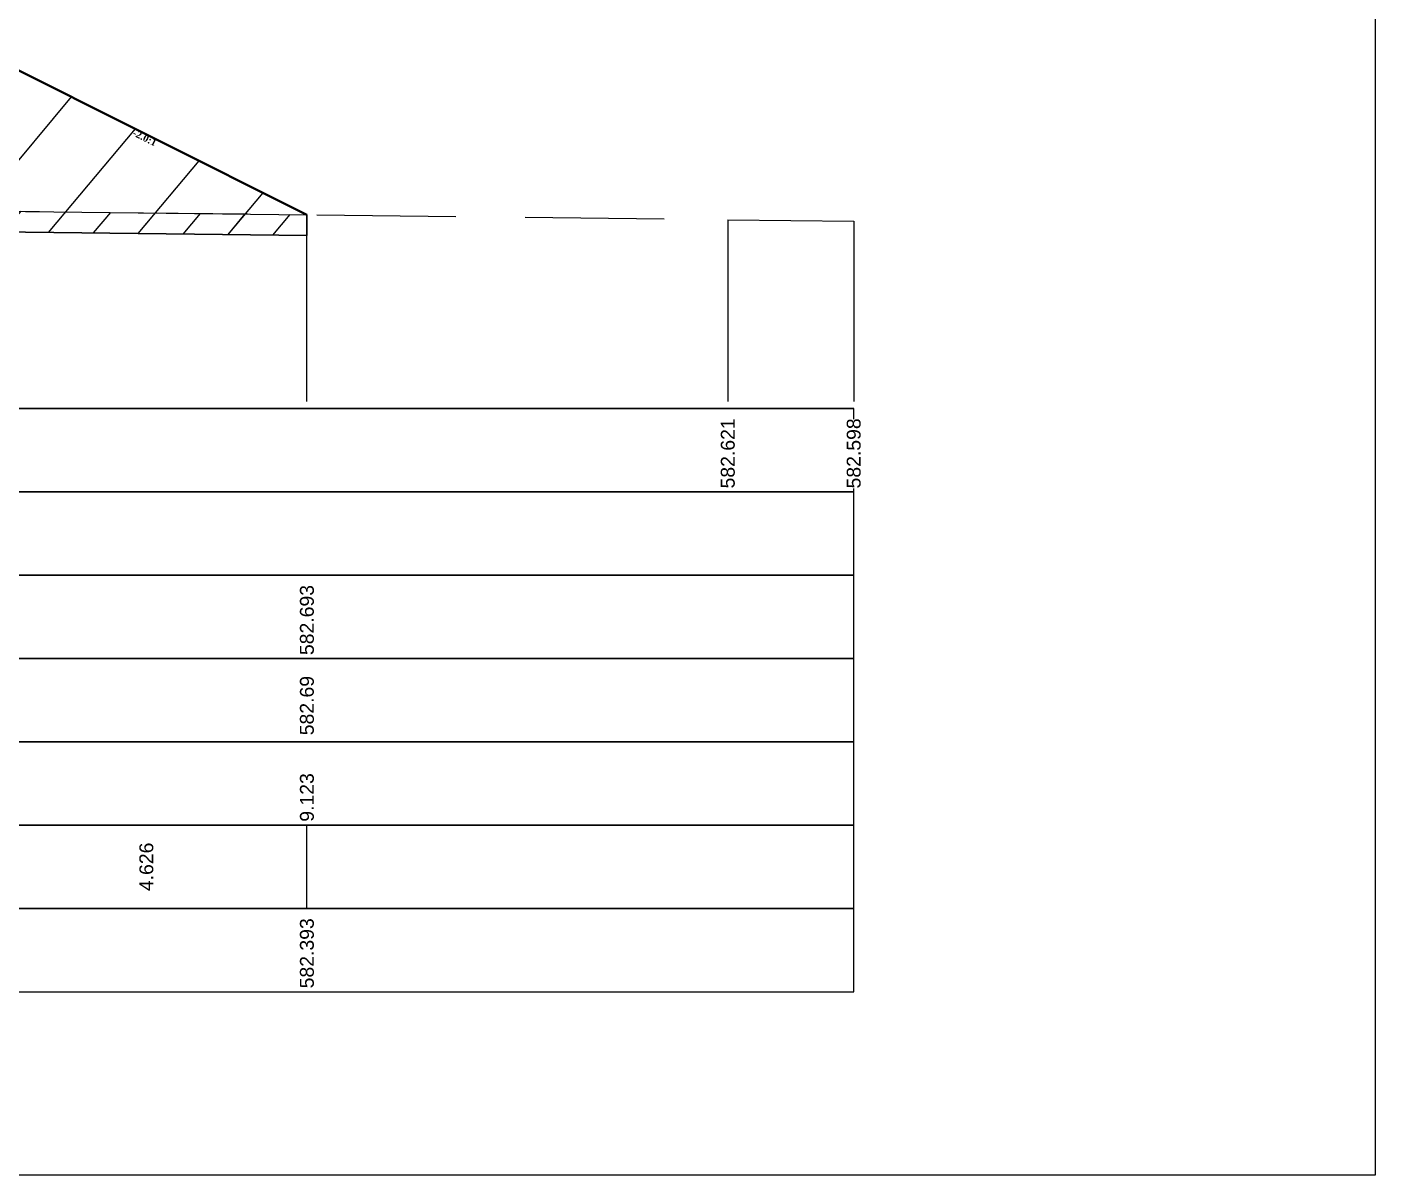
# Model space of a CAD drawing. Header units: millimetres. Extents: x 2762 to 3076, y 916 to 3305.
# Drawn here: x 2827.14 to 2846.56, y 2613.65 to 2630.18 of the extents above; entities that cross this region are included whole.
import ezdxf

# ---------------------------------------------------------------- set-up
doc = ezdxf.new("R2010")
doc.units = ezdxf.units.MM
doc.header["$LTSCALE"] = 2
doc.linetypes.add('CACHE', pattern=[9.525, 6.35, -3.175])
doc.linetypes.add('DASHED', pattern=[0.75, 0.5, -0.25])
doc.layers.add('C-ROAD-CORR', color=5, linetype='Continuous')
doc.layers.add('C-ROAD-SCTN', color=7, linetype='Continuous')
doc.styles.add('C3D_Etiquette', font='romans.shx')
doc.styles.add('C3D_Profil_Travers', font='romans.shx')

msp = doc.modelspace()

# ---------------------------------------------------------------- hatches: boundary and pattern name
at = {"linetype": 'Continuous', "lineweight": -3}
h = msp.add_hatch(dxfattribs=at)
h.set_pattern_fill('_U', color=3, angle=50, style=0, pattern_type=0)
h.set_pattern_definition([(50, (2810.604, 2627.3643), (-0.766044, 0.64279), [])])
h.paths.add_polyline_path([(2810.604, 2627.364), (2810.833, 2627.593), (2812.333, 2627.653), (2816.158, 2629.566), (2824.155, 2629.886), (2826.551, 2629.79), (2831.177, 2627.477), (2831.177, 2627.177), (2822.322, 2627.282), (2821.827, 2627.289), (2821.283, 2627.296)])
h.paths.add_polyline_path([(2809.016, 2627.374), (2809.016, 2627.674), (2809.033, 2627.605), (2809.333, 2627.593), (2809.555, 2627.371)])
h = msp.add_hatch(dxfattribs=at)
h.set_pattern_fill('_U', color=150, scale=0.5, angle=50, style=0, pattern_type=0)
h.set_pattern_definition([(50, (2810.604, 2627.36426), (-0.383022, 0.321394), [])])
h.paths.add_polyline_path([(2810.604, 2627.364), (2810.833, 2627.593), (2812.333, 2627.653), (2821.283, 2627.596), (2821.827, 2627.589), (2822.322, 2627.582), (2831.177, 2627.477), (2831.177, 2627.177), (2822.322, 2627.282), (2821.827, 2627.289), (2821.283, 2627.296)])
h.paths.add_polyline_path([(2809.016, 2627.674), (2812.333, 2627.653), (2810.833, 2627.593), (2810.604, 2627.364), (2809.555, 2627.371), (2809.333, 2627.593), (2809.033, 2627.605)])
h.paths.add_polyline_path([(2809.016, 2627.374), (2809.016, 2627.674), (2809.033, 2627.605), (2809.333, 2627.593), (2809.555, 2627.371)])

# ---------------------------------------------------------------- linework, layer by layer
at = {"color": 253, "linetype": 'Continuous', "lineweight": -3}
for p, q in [((2826.551, 2629.79), (2831.177, 2627.477)), ((2822.322, 2627.582), (2831.177, 2627.477)), ((2831.177, 2627.477), (2831.177, 2627.177)), ((2831.177, 2627.477), (2831.177, 2627.177)), ((2831.177, 2627.177), (2822.322, 2627.282)), ((2831.177, 2627.177), (2822.322, 2627.282))]:
    msp.add_line(p, q, dxfattribs=at)
at = {"color": 105, "linetype": 'DASHED', "lineweight": -3, "ltscale": 2}
for p, q in [((2822.322, 2627.582), (2837.241, 2627.405)), ((2837.241, 2627.405), (2839.055, 2627.382))]:
    msp.add_line(p, q, dxfattribs=at)
at = {"color": 8, "linetype": 'CACHE', "lineweight": -3}
msp.add_line((2831.177, 2624.784), (2831.177, 2627.477), dxfattribs=at)
at = {"color": 6, "linetype": 'Continuous', "lineweight": -3}
msp.add_line((2822.322, 2627.282), (2831.177, 2627.177), dxfattribs=at)
at = {"color": 98, "linetype": 'CACHE', "lineweight": -3}
for p, q in [((2837.241, 2627.405), (2837.241, 2624.784)), ((2839.055, 2627.382), (2839.055, 2624.784))]:
    msp.add_line(p, q, dxfattribs=at)
at = {"color": 7, "linetype": 'Continuous', "lineweight": -3}
for p, q in [((2805.054, 2624.684), (2839.056, 2624.684)), ((2831.177, 2617.484), (2831.177, 2618.684))]:
    msp.add_line(p, q, dxfattribs=at)
for points in [[(2805.054, 2623.484), (2839.056, 2623.484), (2839.056, 2624.684), (2805.054, 2624.684)], [(2805.054, 2622.284), (2839.056, 2622.284), (2839.056, 2623.484), (2805.054, 2623.484)], [(2805.054, 2621.084), (2839.056, 2621.084), (2839.056, 2622.284), (2805.054, 2622.284)], [(2805.054, 2619.884), (2839.056, 2619.884), (2839.056, 2621.084), (2805.054, 2621.084)], [(2805.054, 2618.684), (2839.056, 2618.684), (2839.056, 2619.884), (2805.054, 2619.884)], [(2805.054, 2617.484), (2839.056, 2617.484), (2839.056, 2618.684), (2805.054, 2618.684)], [(2805.054, 2616.284), (2839.056, 2616.284), (2839.056, 2617.484), (2805.054, 2617.484)]]:
    msp.add_3dface(points, dxfattribs=at)
at = {"layer": 'C-ROAD-CORR', "color": 1, "linetype": 'Continuous', "lineweight": 40}
msp.add_line((2826.551, 2629.79), (2831.177, 2627.477), dxfattribs=at)
at = {"layer": 'C-ROAD-SCTN', "color": 154, "linetype": 'Continuous', "lineweight": -3}
msp.add_line((2826.551, 2629.79), (2831.177, 2627.477), dxfattribs=at)
at = {"layer": 'C-ROAD-SCTN', "color": 1, "linetype": 'Continuous', "lineweight": -3}
msp.add_line((2826.551, 2629.79), (2831.177, 2627.477), dxfattribs=at)

# ---------------------------------------------------------------- texts
at = {"color": 7, "linetype": 'Continuous', "lineweight": -3, "insert": (2828.863, 2628.63), "char_height": 0.1, "width": 0.34598, "attachment_point": 2, "rotation": 333.4349, "style": 'C3D_Etiquette'}
msp.add_mtext('{\\fTimes New Roman|b1|i0|c0|p18;-2.0:1}', dxfattribs=at)
at = {"color": 7, "linetype": 'Continuous', "lineweight": -3, "char_height": 0.2, "rotation": 90, "style": 'C3D_Profil_Travers'}
for s, insert, attachment_point in [('{\\fArial|b0|i0|c0|p34;582.69}', (2831.177, 2619.979), 4), ('{\\fArial|b0|i0|c0|p34;4.626}', (2828.864, 2618.084), 5)]:
    msp.add_mtext(s, dxfattribs=dict(at, insert=insert, attachment_point=attachment_point))

# ---------------------------------------------------------------- next in the draw order: texts
at = {"color": 7, "linetype": 'Continuous', "lineweight": -3, "char_height": 0.2, "attachment_point": 4, "rotation": 90, "style": 'C3D_Profil_Travers', "bg_fill": 3, "box_fill_scale": 1.000375, "bg_fill_color": 256, "bg_fill_true_color": 13158600, "bg_fill_transparency": 0}
for s, insert, width in [('{\\fArial|b0|i0|c0|p34;582.621}', (2837.241, 2623.534), 0.95654), ('{\\fArial|b0|i0|c0|p34;582.598}', (2839.055, 2623.534), 0.99595), ('{\\fArial|b0|i0|c0|p34;582.693}', (2831.177, 2621.134), 0.99553), ('{\\fArial|b0|i0|c0|p34;\\C256;9.123}', (2831.177, 2618.734), 0.68165), ('{\\fArial|b0|i0|c0|p34;582.393}', (2831.177, 2616.334), 0.99553)]:
    msp.add_mtext(s, dxfattribs=dict(at, insert=insert, width=width))

# ---------------------------------------------------------------- next in the draw order: linework, layer by layer
msp.add_lwpolyline([(2797.565, 2643.145), (2846.565, 2643.145), (2846.565, 2613.645), (2797.565, 2613.645)], close=True)

doc.saveas('drawing.dxf')
